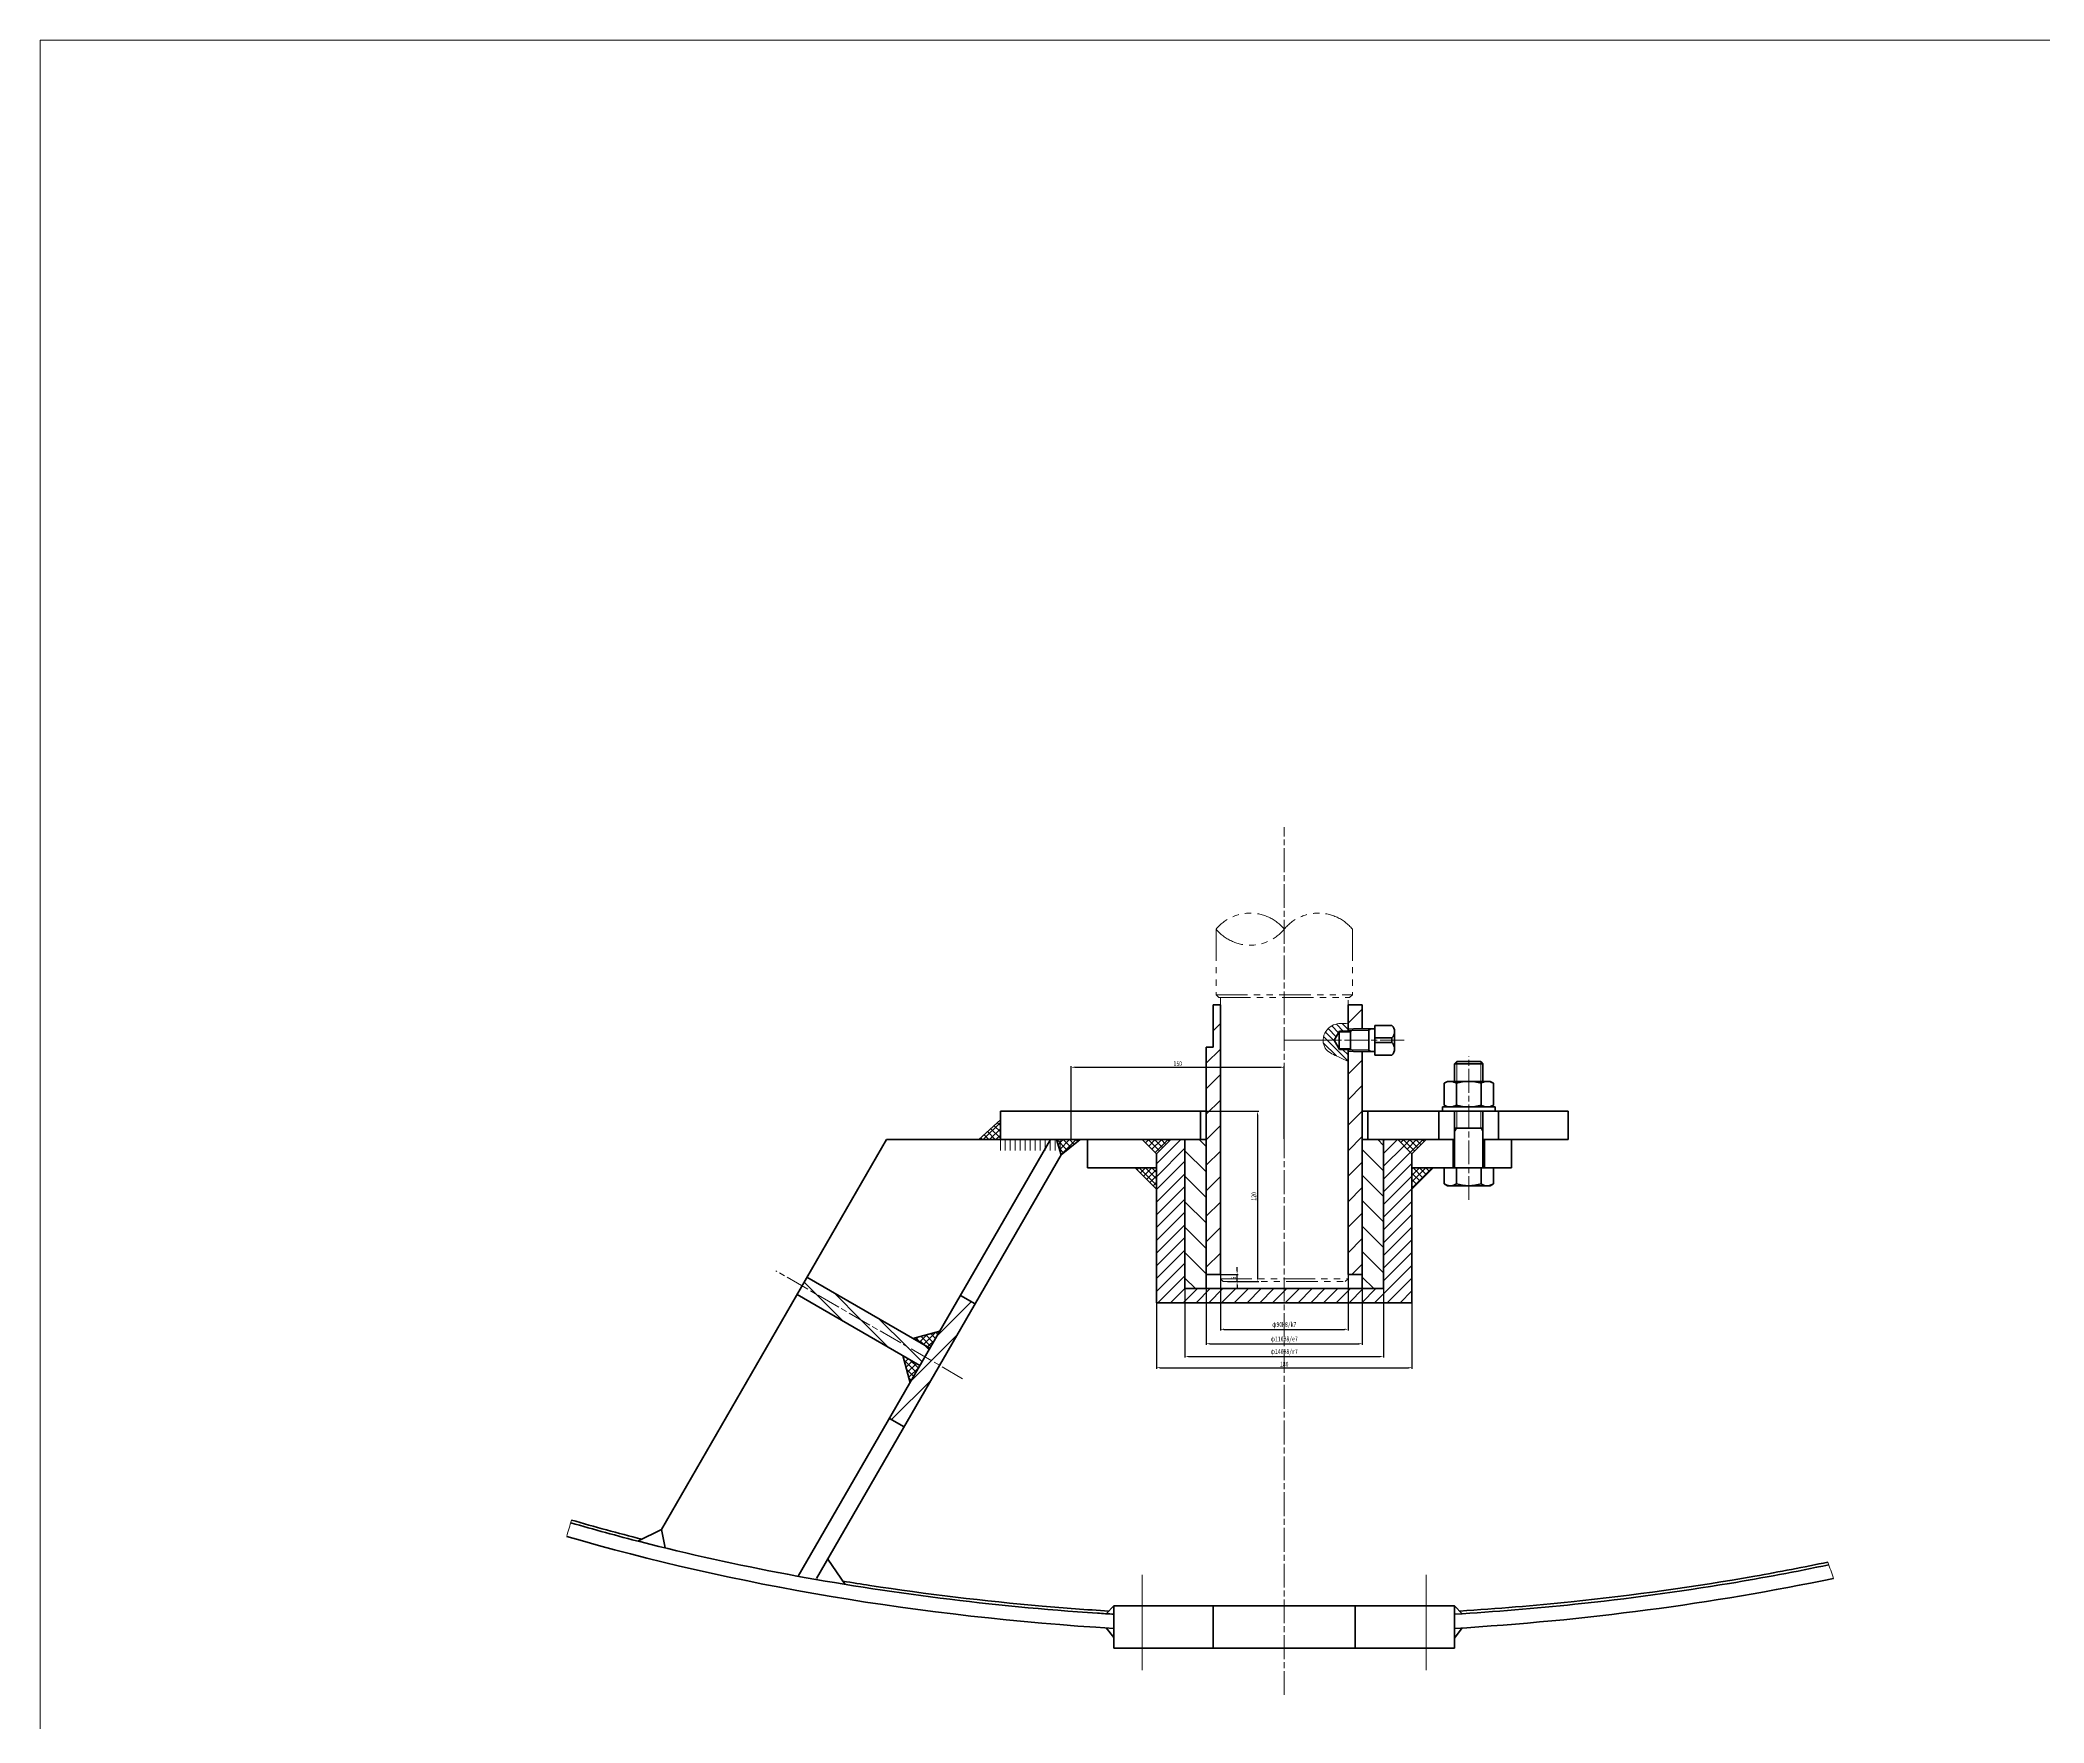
# Model space of a CAD drawing. Header units: millimetres. Extents: x 17368 to 100025, y -24769 to 12950.
# Drawn here: x 67260 to 68672, y -3453 to -2267 of the extents above; entities that cross this region are included whole.
import ezdxf

# ---------------------------------------------------------------- set-up
doc = ezdxf.new("R2010")
doc.units = ezdxf.units.MM
doc.header["$LTSCALE"] = 2.8
for name, pattern in [('ACAD_ISO04W100', [30, 24, -3, 0, -3]), ('AM_ISO08W050', [18, 12, -1.5, 3, -1.5]), ('AM_ISO08W050x2', [9, 6, -0.75, 1.5, -0.75]), ('PHANTOM2', [31.75, 15.875, -3.175, 3.175, -3.175, 3.175, -3.175])]:
    doc.linetypes.add(name, pattern=pattern)
doc.layers.get('0').update_dxf_attribs({"lineweight": 50})
doc.layers.get('Defpoints').update_dxf_attribs({"lineweight": 50})
for name, color, linetype, lineweight in [('AM_0N', 7, 'Continuous', 50), ('AM_4N', 3, 'Continuous', 15), ('AM_7N', 4, 'AM_ISO08W050', 15), ('red', 1, 'ACAD_ISO04W100', 15), ('双点划线', 4, 'PHANTOM2', 15), ('细实线', 5, 'Continuous', 15)]:
    doc.layers.add(name, color=color, linetype=linetype, lineweight=lineweight)
doc.layers.add('不可打印线2', color=2, linetype='Continuous', lineweight=15, plot=False)
doc.styles.add('仿宋体', font='', dxfattribs={"width": 0.7, "height": 3.5})
doc.styles.get('仿宋体').set_extended_font_data('FangSong_GB2312')
doc.dimstyles.new('ISO-25', dxfattribs={"dimtxt": 3.5, "dimasz": 2.5, "dimexe": 1.25, "dimexo": 0.625, "dimtad": 1, "dimdsep": 46, "dimtxsty": '仿宋体', "dimcen": 2.5, "dimadec": 0, "dimazin": 0, "dimtfac": 1, "dimtmove": 0, "dimatfit": 1, "dimfxl": 0, "dimarcsym": 0})

# ---------------------------------------------------------------- blocks, each defined once
blk = doc.blocks.new('*D1631')
at = {"layer": 'Defpoints', "color": 0, "lineweight": 15}
for p in [(68136.7, -2990.9), (67986.7, -3041.8), (68136.7, -3041.8)]:
    blk.add_point(p, dxfattribs=at)
at = {"layer": '不可打印线2', "color": 0, "lineweight": -2}
for p, q in [((67986.7, -3041.2), (67986.7, -2990.1)), ((67989.2, -2990.9), (68134.2, -2990.9)), ((68136.7, -3041.2), (68136.7, -2990.1))]:
    blk.add_line(p, q, dxfattribs=at)
at = {"layer": '不可打印线2', "color": 0, "lineweight": 15}
for points in [[(67989.2, -2990.4), (67989.2, -2991.3), (67986.7, -2990.9)], [(68134.2, -2990.4), (68134.2, -2991.3), (68136.7, -2990.9)]]:
    blk.add_solid(points, dxfattribs=at)
at = {"layer": '不可打印线2', "color": 0, "lineweight": 15, "insert": (68061.7, -2988.3), "char_height": 3.5, "attachment_point": 5, "style": '仿宋体'}
blk.add_mtext('150', dxfattribs=at)
blk = doc.blocks.new('*D1632')
at = {"layer": 'Defpoints', "color": 0, "lineweight": 15}
for p in [(68091.7, -3136.4), (68181.7, -3134.1), (68181.7, -3175.5)]:
    blk.add_point(p, dxfattribs=at)
at = {"layer": '不可打印线2', "color": 0, "lineweight": -2}
for p, q in [((68091.7, -3137.1), (68091.7, -3176.3)), ((68181.7, -3134.7), (68181.7, -3176.3)), ((68094.2, -3175.5), (68179.2, -3175.5))]:
    blk.add_line(p, q, dxfattribs=at)
at = {"layer": '不可打印线2', "color": 0, "lineweight": 15}
for points in [[(68094.2, -3175), (68094.2, -3175.9), (68091.7, -3175.5)], [(68179.2, -3175), (68179.2, -3175.9), (68181.7, -3175.5)]]:
    blk.add_solid(points, dxfattribs=at)
at = {"layer": '不可打印线2', "color": 0, "lineweight": 15, "insert": (68136.7, -3172.5), "char_height": 3.5, "attachment_point": 5, "style": '仿宋体'}
blk.add_mtext('φ90H8/k7', dxfattribs=at)
blk = doc.blocks.new('*D1633')
at = {"layer": 'Defpoints', "color": 0, "lineweight": 15}
for p in [(68191.7, -3131.8), (68081.7, -3136.5), (68191.7, -3185.6)]:
    blk.add_point(p, dxfattribs=at)
at = {"layer": '不可打印线2', "color": 0, "lineweight": -2}
for p, q in [((68191.7, -3132.4), (68191.7, -3186.4)), ((68081.7, -3137.1), (68081.7, -3186.4)), ((68084.2, -3185.6), (68189.2, -3185.6))]:
    blk.add_line(p, q, dxfattribs=at)
at = {"layer": '不可打印线2', "color": 0, "lineweight": 15}
for points in [[(68084.2, -3185.2), (68084.2, -3186.1), (68081.7, -3185.6)], [(68189.2, -3185.2), (68189.2, -3186.1), (68191.7, -3185.6)]]:
    blk.add_solid(points, dxfattribs=at)
at = {"layer": '不可打印线2', "color": 0, "lineweight": 15, "insert": (68136.7, -3182.7), "char_height": 3.5, "attachment_point": 5, "style": '仿宋体'}
blk.add_mtext('φ110H8/e7', dxfattribs=at)
blk = doc.blocks.new('*D1634')
at = {"layer": 'Defpoints', "color": 0, "lineweight": 15}
for p in [(68066.7, -3117.8), (68206.7, -3117.8), (68206.7, -3194.6)]:
    blk.add_point(p, dxfattribs=at)
at = {"layer": '不可打印线2', "color": 0, "lineweight": -2}
for p, q in [((68066.7, -3118.4), (68066.7, -3195.4)), ((68206.7, -3118.4), (68206.7, -3195.4)), ((68069.2, -3194.6), (68204.2, -3194.6))]:
    blk.add_line(p, q, dxfattribs=at)
at = {"layer": '不可打印线2', "color": 0, "lineweight": 15}
for points in [[(68069.2, -3194.2), (68069.2, -3195), (68066.7, -3194.6)], [(68204.2, -3194.2), (68204.2, -3195), (68206.7, -3194.6)]]:
    blk.add_solid(points, dxfattribs=at)
at = {"layer": '不可打印线2', "color": 0, "lineweight": 15, "insert": (68136.7, -3191.6), "char_height": 3.5, "attachment_point": 5, "style": '仿宋体'}
blk.add_mtext('φ140H8/r7', dxfattribs=at)
blk = doc.blocks.new('*D1635')
at = {"layer": 'Defpoints', "color": 0, "lineweight": 15}
for p in [(68046.7, -3141.9), (68226.7, -3141.9), (68226.7, -3202.5)]:
    blk.add_point(p, dxfattribs=at)
at = {"layer": '不可打印线2', "color": 0, "lineweight": -2}
for p, q in [((68046.7, -3142.5), (68046.7, -3203.3)), ((68226.7, -3142.5), (68226.7, -3203.3)), ((68049.2, -3202.5), (68224.2, -3202.5))]:
    blk.add_line(p, q, dxfattribs=at)
at = {"layer": '不可打印线2', "color": 0, "lineweight": 15}
for points in [[(68049.2, -3202.1), (68049.2, -3203), (68046.7, -3202.5)], [(68224.2, -3202.1), (68224.2, -3203), (68226.7, -3202.5)]]:
    blk.add_solid(points, dxfattribs=at)
at = {"layer": '不可打印线2', "color": 0, "lineweight": 15, "insert": (68136.7, -3200), "char_height": 3.5, "attachment_point": 5, "style": '仿宋体'}
blk.add_mtext('180', dxfattribs=at)
blk = doc.blocks.new('*D1647')
at = {"layer": 'Defpoints', "color": 0, "lineweight": 15}
for p in [(68091.7, -3136.8), (68096.2, -3141.8), (68103.5, -3136.8)]:
    blk.add_point(p, dxfattribs=at)
at = {"layer": '不可打印线2', "color": 0, "lineweight": -2}
for p, q in [((68103.5, -3134.3), (68103.5, -3131.8)), ((68092.3, -3136.8), (68104.3, -3136.8)), ((68096.8, -3141.8), (68104.3, -3141.8)), ((68103.5, -3141.8), (68103.5, -3136.8)), ((68103.5, -3144.3), (68103.5, -3146.8))]:
    blk.add_line(p, q, dxfattribs=at)
at = {"layer": '不可打印线2', "color": 0, "lineweight": 15}
for points in [[(68103.1, -3134.3), (68103.9, -3134.3), (68103.5, -3136.8)], [(68103.1, -3144.3), (68103.9, -3144.3), (68103.5, -3141.8)]]:
    blk.add_solid(points, dxfattribs=at)
at = {"layer": '不可打印线2', "color": 0, "lineweight": 15, "insert": (68101, -3139.3), "char_height": 3.5, "attachment_point": 5, "rotation": 90, "style": '仿宋体'}
blk.add_mtext('5', dxfattribs=at)
blk = doc.blocks.new('*D1648')
at = {"layer": 'Defpoints', "color": 0, "lineweight": 15}
for p in [(68075.9, -3021.8), (68103.5, -3141.8), (68117.9, -3141.8)]:
    blk.add_point(p, dxfattribs=at)
at = {"layer": '不可打印线2', "color": 0, "lineweight": -2}
for p, q in [((68076.5, -3021.8), (68118.7, -3021.8)), ((68117.9, -3024.3), (68117.9, -3139.3)), ((68104.2, -3141.8), (68118.7, -3141.8))]:
    blk.add_line(p, q, dxfattribs=at)
at = {"layer": '不可打印线2', "color": 0, "lineweight": 15}
for points in [[(68117.5, -3024.3), (68118.3, -3024.3), (68117.9, -3021.8)], [(68117.5, -3139.3), (68118.3, -3139.3), (68117.9, -3141.8)]]:
    blk.add_solid(points, dxfattribs=at)
at = {"layer": '不可打印线2', "color": 0, "lineweight": 15, "insert": (68115.3, -3081.8), "char_height": 3.5, "attachment_point": 5, "rotation": 90, "style": '仿宋体'}
blk.add_mtext('120', dxfattribs=at)

msp = doc.modelspace()

# ---------------------------------------------------------------- hatches: boundary and pattern name
at = {"layer": '细实线', "lineweight": 15}
h = msp.add_hatch(dxfattribs=at)
h.set_pattern_fill('ANSI31', color=256, scale=4, style=0)
h.paths.add_polyline_path([(68086.70342, -2976.81775), (68081.70342, -2976.81775), (68081.70342, -3136.81775), (68091.70342, -3136.81775), (68091.70342, -2946.81775), (68086.70342, -2946.81775)])
h.paths.add_polyline_path([(68191.70342, -2946.81775), (68181.70342, -2946.81775), (68181.70342, -2963.81777), (68185.41473, -2963.81777), (68191.70342, -2963.81777)])
h.paths.add_polyline_path([(68191.70342, -2979.81773), (68185.41473, -2979.81773), (68181.70342, -2979.81773), (68181.70342, -3136.81775), (68191.70342, -3136.81775)])
h.paths.add_polyline_path([(68181.70342, -2978.59083), (68181.70342, -2979.81773), (68185.41473, -2979.81773), (68184.18783, -2978.59083)])
h.paths.add_polyline_path([(68181.70342, -2963.81777), (68181.70342, -2965.04467), (68184.18783, -2965.04467), (68185.41473, -2963.81777)])
h = msp.add_hatch(dxfattribs=at)
h.set_pattern_fill('ANSI31', color=256, angle=90, style=0)
h.set_pattern_definition([(135, (2418.372, -2770.2278), (-2.24506403, -2.24506403), [])])
edge = h.paths.add_edge_path()
edge.add_line((68175.70342, -2965.31775), (68181.70342, -2965.31775))
edge.add_line((68181.70342, -2965.31775), (68181.70342, -2960.17245))
edge.add_spline(control_points=[(68181.70342, -2960.17245), (68178.15245, -2959.94896), (68170.74509, -2959.48275), (68164.48644, -2966.46365), (68164.03168, -2971.08694), (68164.03361, -2971.81775)], knot_values=[0, 0, 0, 0, 10.2996782482, 21.4852525421, 23.5919574597, 23.5919574597, 23.5919574597, 23.5919574597], degree=3, periodic=0)
edge.add_line((68164.03361, -2971.81775), (68165.59732, -2971.81775))
edge.add_line((68165.59732, -2971.81775), (68171.95064, -2971.81775))
edge.add_line((68171.95064, -2971.81775), (68175.70342, -2965.31775))
edge = h.paths.add_edge_path()
edge.add_line((68171.95065, -2971.81775), (68165.59732, -2971.81775))
edge.add_line((68165.59732, -2971.81775), (68164.03361, -2971.81775))
edge.add_spline(control_points=[(68164.03361, -2971.81775), (68164.0388, -2973.79211), (68165.5465, -2979.21229), (68173.55502, -2982.94753), (68179.12221, -2985.55056), (68181.70342, -2986.75745)], knot_values=[23.5919574597, 23.5919574597, 23.5919574597, 23.5919574597, 29.2834196898, 39.3292742338, 48.0133263468, 48.0133263468, 48.0133263468, 48.0133263468], degree=3, periodic=0)
edge.add_line((68181.70342, -2986.75745), (68181.70342, -2978.31775))
edge.add_line((68181.70342, -2978.31775), (68175.70342, -2978.31775))
edge.add_line((68175.70342, -2978.31775), (68171.95065, -2971.81775))
h = msp.add_hatch(dxfattribs=at)
h.set_pattern_fill('ANSI37', color=256, style=0)
h.paths.add_polyline_path([(67921.4615, -3041.81775), (67936.70343, -3041.81775), (67936.70343, -3027.7824)])
h = msp.add_hatch(dxfattribs=at)
h.set_pattern_fill('ANSI37', color=256, style=0)
h.set_pattern_definition([(45, (2418.372, -2770.2278), (-2.24506403, 2.24506403), []), (135, (2418.372, -2770.2278), (-2.24506403, -2.24506403), [])])
h.paths.add_polyline_path([(67976.36802, -3041.81775), (67979.6434, -3052.53318), (67992.96622, -3041.81775)])
h = msp.add_hatch(dxfattribs=at)
h.set_pattern_fill('ANSI31', color=256, scale=2, style=0)
h.paths.add_polyline_path([(68046.70342, -3156.81775), (68136.70342, -3156.81775), (68136.70342, -3146.81775), (68066.70342, -3146.81775), (68066.70342, -3041.81775), (68056.70342, -3041.81775), (68046.70342, -3051.81775)])
h.paths.add_polyline_path([(68206.70342, -3146.81775), (68136.70342, -3146.81775), (68136.70342, -3156.81775), (68226.70342, -3156.81775), (68226.70342, -3051.81775), (68216.70342, -3041.81775), (68206.70342, -3041.81775)])
h = msp.add_hatch(dxfattribs=at)
h.set_pattern_fill('ANSI31', color=256, scale=4, angle=90, style=0)
h.paths.add_polyline_path([(68066.70342, -3146.81775), (68081.70342, -3146.81775), (68081.70342, -3041.81775), (68066.70342, -3041.81775)])
h.paths.add_polyline_path([(68206.70342, -3041.81775), (68191.70342, -3041.81775), (68191.70342, -3146.81775), (68206.70342, -3146.81775)])

# ---------------------------------------------------------------- linework, layer by layer
for p, q in [((68086.70342, -2946.81775), (68091.70342, -2946.81775)), ((68086.70342, -2976.81775), (68086.70342, -2946.81775)), ((68091.70342, -2946.81775), (68091.70342, -3136.81775)), ((68181.70342, -2946.81775), (68191.70342, -2946.81775)), ((68181.70342, -2946.81775), (68181.70342, -2965.81775)), ((68191.70342, -2963.81777), (68191.70342, -2946.81775)), ((68200.41475, -2961.36775), (68212.52612, -2961.36775)), ((68200.41475, -2961.36775), (68200.41475, -2982.26775)), ((68081.70342, -3146.81775), (68081.70342, -2976.81775)), ((68081.70342, -2976.81775), (68086.70342, -2976.81775)), ((68171.95064, -2971.81775), (68175.70342, -2965.31775)), ((68171.95064, -2971.81775), (68175.70342, -2978.31775)), ((68175.41475, -2965.81775), (68183.41475, -2965.81775)), ((68175.41475, -2965.81775), (68175.41475, -2977.81775)), ((68175.41475, -2977.81775), (68183.41475, -2977.81775)), ((68175.70342, -2965.31775), (68181.70342, -2965.31775)), ((68175.70342, -2965.81775), (68175.70342, -2965.31775)), ((68175.70342, -2978.31775), (68175.70342, -2977.81775)), ((68175.70342, -2978.31775), (68181.70342, -2978.31775)), ((68181.70342, -3136.81775), (68181.70342, -2977.81775)), ((68183.41475, -2965.81775), (68183.41475, -2977.81775)), ((68200.41475, -2970.24693), (68200.41475, -2973.38857)), ((68200.41475, -2970.24693), (68212.52612, -2970.24693)), ((68200.41475, -2973.38857), (68212.52612, -2973.38857)), ((68212.52612, -2970.24693), (68212.52612, -2973.38857)), ((68214.41475, -2965.80734), (68214.41475, -2977.82819)), ((68191.70342, -3146.81775), (68191.70342, -2979.81773)), ((68200.41475, -2982.26775), (68212.52614, -2982.26775)), ((68285.20342, -3018.81775), (68248.20342, -3018.81775)), ((67936.70343, -3027.7824), (67921.4615, -3041.81775)), ((67936.70343, -3041.81775), (67936.70343, -3021.81775)), ((67936.70343, -3021.81775), (68081.70342, -3021.81775)), ((68077.70342, -3041.81775), (68077.70342, -3021.81775)), ((68336.70341, -3021.81775), (68191.70342, -3021.81775)), ((68195.70342, -3041.81775), (68195.70342, -3021.81775)), ((68336.70341, -3021.81775), (68336.70341, -3041.81775)), ((67856.5035, -3041.81775), (67697.94961, -3316.44113)), ((67971.97355, -3041.81775), (67794.35545, -3349.46132)), ((67856.5035, -3041.81775), (68048.70342, -3041.81775)), ((67976.36802, -3041.81775), (67979.6434, -3052.53318)), ((67979.6434, -3052.53318), (67992.96622, -3041.81775)), ((67998.13942, -3041.81775), (67998.13942, -3061.81775)), ((68046.70342, -3051.81775), (68036.70342, -3041.81775)), ((68046.70342, -3051.81775), (68056.70342, -3041.81775)), ((68048.70342, -3041.81775), (68081.70342, -3041.81775)), ((68066.70342, -3146.81775), (68066.70342, -3041.81775)), ((68224.70342, -3041.81775), (68191.70342, -3041.81775)), ((68206.70342, -3146.81775), (68206.70342, -3041.81775)), ((68226.70342, -3051.81775), (68216.70342, -3041.81775)), ((68256.7034, -3041.81775), (68224.70342, -3041.81775)), ((68226.70342, -3051.81775), (68236.70342, -3041.81775)), ((68336.70341, -3041.81775), (68276.7034, -3041.81775)), ((68296.70342, -3061.81775), (68296.70342, -3041.81775)), ((67979.6434, -3052.53318), (67807.27814, -3351.07857)), ((67998.13942, -3061.81775), (68046.70342, -3061.81775)), ((68046.70342, -3076.81775), (68031.70342, -3061.81775)), ((68046.70342, -3156.81775), (68046.70342, -3051.81775)), ((68226.70342, -3156.81775), (68226.70342, -3051.81775)), ((68226.70342, -3076.81775), (68241.70342, -3061.81775)), ((68296.70342, -3061.81775), (68226.70342, -3061.81775)), ((67887.08828, -3188.84335), (67800.48574, -3138.84335)), ((68066.70342, -3146.81775), (68206.70342, -3146.81775)), ((68081.70342, -3136.81775), (68091.70342, -3136.81775)), ((68181.70342, -3136.81775), (68191.70342, -3136.81775)), ((67880.08828, -3200.9677), (67793.48574, -3150.9677)), ((67918.98058, -3157.60426), (67908.58828, -3151.60426)), ((68046.70342, -3156.81775), (68226.70342, -3156.81775)), ((67894.08828, -3176.71899), (67874.96392, -3181.84335)), ((67873.08828, -3213.09206), (67867.96392, -3193.9677)), ((67868.98058, -3244.2068), (67858.58828, -3238.2068)), ((67681.44252, -3324.74638), (67697.94961, -3316.44113)), ((67697.94961, -3316.44113), (67700.50089, -3329.51156)), ((67815.21887, -3337.32481), (67827.30787, -3355.16721)), ((68016.70342, -3370.20531), (68011.20296, -3375.84514)), ((68016.70342, -3370.20531), (68016.70342, -3400.20531)), ((68016.70342, -3370.20531), (68256.70755, -3370.20531)), ((68086.70342, -3370.20531), (68086.70342, -3400.20531)), ((68186.70342, -3370.20531), (68186.70342, -3400.20531)), ((68256.70342, -3370.20531), (68256.70342, -3400.20531)), ((68256.70342, -3370.20531), (68262.13054, -3375.84967)), ((68011.16841, -3385.86304), (68016.70342, -3392.57074)), ((68262.00763, -3385.87763), (68256.70342, -3392.97535)), ((68016.70342, -3400.20531), (68256.70755, -3400.20531))]:
    msp.add_line(p, q)
at = {"extrusion": (1, -4.10464e-07, 0)}
for p, q in [((68248.20342, -3021.81775), (68248.20342, -3018.81775)), ((68285.20342, -3021.81775), (68285.20342, -3018.81775)), ((68245.70341, -3041.81775), (68245.70342, -3021.81775)), ((68287.70341, -3041.81775), (68287.70342, -3021.81775))]:
    msp.add_line(p, q, dxfattribs=at)
for centre, start, end in [((68208.25237, -2965.80734), 313.90959303, 46.09040697), ((68208.25237, -2977.82818), 313.90956002, 46.09037395)]:
    msp.add_arc(centre, 6.16238, start, end)
for start_param, end_param in [(1.0466534108, 1.4517031249), (1.6898895287, 1.9639029068)]:
    msp.add_ellipse((68136.70342, -2879.81775), major_axis=(-1010, 0), ratio=0.504950495, start_param=start_param, end_param=end_param)
for points, knots in [([(67634.02968, -3311.75225), (67650.28639, -3316.49758), (67666.81057, -3321.01364), (67717.07522, -3333.84214), (67751.53791, -3341.44491), (67821.95134, -3354.65692), (67857.90188, -3360.26613), (67930.83304, -3369.41771), (67967.81347, -3372.96006), (68008.94729, -3375.70434), (68012.82398, -3375.95136), (68016.70342, -3376.18695)], [1.04665325246, 1.04665325246, 1.04665325246, 1.04665325246, 1.10281085964, 1.10281085964, 1.21501831321, 1.21501831321, 1.32722576678, 1.32722576678, 1.43943322035, 1.43943322035, 1.45109861808, 1.45109861808, 1.45109861808, 1.45109861808]), ([(68256.70342, -3376.18686), (68285.15768, -3374.45862), (68313.46388, -3372.11586), (68378.30679, -3365.29916), (68414.66121, -3360.38876), (68474.00308, -3350.54295), (68497.36415, -3346.17431), (68520.36738, -3341.37485)], [1.69049406146, 1.69049406146, 1.69049406146, 1.69049406146, 1.77605558106, 1.77605558106, 1.88826303463, 1.88826303463, 1.96263426805, 1.96263426805, 1.96263426805, 1.96263426805]), ([(68260.31381, -3373.96021), (68286.66802, -3372.30894), (68312.89076, -3370.12991), (68382.74659, -3362.87651), (68425.98245, -3356.84084), (68485.56106, -3346.31294), (68502.73926, -3343.0069), (68519.72191, -3339.46598)], [1.69423908381, 1.69423908381, 1.69423908381, 1.69423908381, 1.77360357381, 1.77360357381, 1.90741248839, 1.90741248839, 1.96237894281, 1.96237894281, 1.96237894281, 1.96237894281]), ([(67825.71857, -3352.82153), (67832.59911, -3354.00895), (67838.70259, -3354.97799), (67884.65151, -3362.02971), (67925.24392, -3366.89011), (67981.81212, -3371.8109), (67997.40514, -3372.97685), (68013.04448, -3373.95696)], [1.25661141041, 1.25661141041, 1.25661141041, 1.25661141041, 1.2757420722, 1.2757420722, 1.4002074476, 1.4002074476, 1.44730478389, 1.44730478389, 1.44730478389, 1.44730478389])]:
    msp.add_open_spline(points, degree=3, knots=knots)
msp.add_open_spline([(67634.59012, -3309.83225), (67650.85438, -3314.57957), (67667.3876, -3319.09717), (67684.16301, -3323.37761)], degree=3)
at = {"layer": 'AM_0N'}
for p, q in [((68183.41475, -2965.81775), (68185.41473, -2963.81777)), ((68183.41475, -2977.81775), (68185.41473, -2979.81773))]:
    msp.add_line(p, q, dxfattribs=at)
at = {"layer": 'AM_0N', "extrusion": (-1.83691e-16, -1, 0)}
for p, q in [((68200.41475, -2963.81777), (68185.41473, -2963.81777)), ((68184.18783, -2965.04467), (68181.70342, -2965.04467))]:
    msp.add_line(p, q, dxfattribs=at)
at = {"layer": 'AM_0N', "extrusion": (1, -1.83691e-16, 0)}
msp.add_line((68196.41475, -2963.81746), (68196.41475, -2979.81746), dxfattribs=at)
at = {"layer": 'AM_0N', "extrusion": (-1.83691e-16, 1, 0)}
for p, q in [((68184.18783, -2978.59083), (68181.70342, -2978.59083)), ((68200.41475, -2979.81773), (68185.41473, -2979.81773))]:
    msp.add_line(p, q, dxfattribs=at)
at = {"layer": 'AM_0N', "extrusion": (-0.707107, 0.707107, 0)}
msp.add_line((68258.23703, -2986.81775), (68256.7034, -2988.35137), dxfattribs=at)
at = {"layer": 'AM_0N', "extrusion": (-1, 6.12303e-17, 0)}
for p, q in [((68256.7034, -3000.81775), (68256.7034, -2988.35137)), ((68276.7034, -3000.81775), (68276.7034, -2988.35137)), ((68249.37842, -3017.47541), (68249.37842, -3002.16009)), ((68258.03868, -3017.47541), (68258.03868, -3002.16009)), ((68275.36817, -3017.47541), (68275.36817, -3002.16009)), ((68284.02842, -3017.47541), (68284.02842, -3002.16009)), ((68256.7034, -3061.81775), (68256.7034, -3021.81775)), ((68276.7034, -3061.81775), (68276.7034, -3021.81775)), ((68255.7034, -3061.81775), (68255.7034, -3041.81775)), ((68277.7034, -3061.81775), (68277.7034, -3041.81775)), ((68249.3784, -3072.97541), (68249.3784, -3061.81775)), ((68258.03866, -3072.97541), (68258.03866, -3061.81775)), ((68275.36815, -3072.97541), (68275.36815, -3061.81775)), ((68284.0284, -3072.97541), (68284.0284, -3061.81775))]:
    msp.add_line(p, q, dxfattribs=at)
at = {"layer": 'AM_0N', "extrusion": (-6.12303e-17, 1, 0)}
for p, q in [((68256.7034, -2988.35137), (68276.7034, -2988.35137)), ((68258.23703, -2986.81775), (68275.16978, -2986.81775))]:
    msp.add_line(p, q, dxfattribs=at)
at = {"layer": 'AM_0N', "extrusion": (0.707107, 0.707107, 0)}
msp.add_line((68276.7034, -2988.35137), (68275.16978, -2986.81775), dxfattribs=at)
at = {"layer": 'AM_0N', "extrusion": (0.5, -0.866025, 0)}
msp.add_line((68249.37842, -3002.16009), (68251.70342, -3000.81775), dxfattribs=at)
at = {"layer": 'AM_0N', "extrusion": (6.12303e-17, 1, 0)}
for p, q in [((68251.70342, -3000.81775), (68281.70342, -3000.81775)), ((68251.70342, -3018.81775), (68281.70342, -3018.81775)), ((68276.70341, -3033.87505), (68256.70341, -3033.87505)), ((68251.7034, -3074.31775), (68281.7034, -3074.31775))]:
    msp.add_line(p, q, dxfattribs=at)
at = {"layer": 'AM_0N', "extrusion": (6.12303e-17, -1, 0)}
msp.add_line((68251.70342, -3000.81775), (68281.70342, -3000.81775), dxfattribs=at)
at = {"layer": 'AM_0N', "extrusion": (-0.5, -0.866025, 0)}
msp.add_line((68284.02842, -3002.16009), (68281.70342, -3000.81775), dxfattribs=at)
at = {"layer": 'AM_0N', "extrusion": (0.5, 0.866025, 0)}
for p, q in [((68249.37842, -3017.47541), (68251.70342, -3018.81775)), ((68249.3784, -3072.97541), (68251.7034, -3074.31775))]:
    msp.add_line(p, q, dxfattribs=at)
at = {"layer": 'AM_0N', "extrusion": (-0.5, 0.866025, 0)}
for p, q in [((68284.02842, -3017.47541), (68281.70342, -3018.81775)), ((68284.0284, -3072.97541), (68281.7034, -3074.31775))]:
    msp.add_line(p, q, dxfattribs=at)
at = {"layer": 'AM_0N'}
for centre, radius, start, end in [((68253.70855, -3008.473), 7.65525, 55.55312762, 115.55312762), ((68266.70342, -3029.45421), 28.63646, 72.38752601, 107.61247399), ((68279.6983, -3008.473), 7.65525, 64.44687238, 124.44687238), ((68253.70855, -3011.1625), 7.65525, 244.44687238, 304.44687238), ((68266.70342, -2990.18129), 28.63646, 252.38752601, 287.61247399), ((68279.6983, -3011.1625), 7.65525, 235.55312762, 295.55312762), ((68253.70853, -3066.6625), 7.65525, 244.44687238, 304.44687238), ((68266.7034, -3045.68129), 28.63646, 252.38752601, 287.61247399), ((68279.69828, -3066.6625), 7.65525, 235.55312762, 295.55312762)]:
    msp.add_arc(centre, radius, start, end, dxfattribs=at)
at = {"layer": 'AM_4N', "lineweight": 15, "extrusion": (-1.83691e-16, -1, 0)}
for p, q in [((68185.41473, -2963.81777), (68181.70342, -2963.81777)), ((68196.41475, -2965.04467), (68184.18783, -2965.04467))]:
    msp.add_line(p, q, dxfattribs=at)
at = {"layer": 'AM_4N', "lineweight": 15}
for p, q in [((68196.41475, -2965.04436), (68198.41475, -2963.81746)), ((68196.41475, -2978.59056), (68198.41475, -2979.81746))]:
    msp.add_line(p, q, dxfattribs=at)
at = {"layer": 'AM_4N', "lineweight": 15, "extrusion": (-1.83691e-16, 1, 0)}
for p, q in [((68196.41475, -2978.59083), (68184.18783, -2978.59083)), ((68185.41473, -2979.81773), (68181.70342, -2979.81773))]:
    msp.add_line(p, q, dxfattribs=at)
at = {"layer": 'AM_4N', "extrusion": (-1, 6.12303e-17, 0)}
for p, q in [((68258.23703, -3000.81775), (68258.23703, -2986.81775)), ((68275.16978, -3000.81775), (68275.16978, -2986.81775)), ((68258.23703, -3033.87505), (68258.23703, -3021.81775)), ((68275.16978, -3033.87505), (68275.16978, -3021.81775))]:
    msp.add_line(p, q, dxfattribs=at)
at = {"layer": 'AM_4N', "extrusion": (0.852394, -0.522901, 0)}
msp.add_line((68258.23704, -3033.87505), (68256.70341, -3036.37505), dxfattribs=at)
at = {"layer": 'AM_4N', "extrusion": (0.852394, 0.522901, 0)}
msp.add_line((68275.16979, -3033.87505), (68276.70341, -3036.37505), dxfattribs=at)
at = {"layer": 'AM_4N', "lineweight": 15}
msp.add_spline([(68181.70342, -2960.17245), (68171.44294, -2961.07013), (68164.25299, -2969.63877), (68165.60713, -2977.31847), (68173.83621, -2983.08053), (68181.70342, -2986.75745)], degree=3, dxfattribs=at)
at = {"layer": 'AM_7N', "linetype": 'AM_ISO08W050x2'}
for p, q in [((68136.70342, -3433.00145), (68136.70342, -2821.68985)), ((67910.1577, -3210.24539), (67778.58519, -3134.28196))]:
    msp.add_line(p, q, dxfattribs=at)
at = {"layer": 'AM_7N', "linetype": 'AM_ISO08W050x2', "lineweight": 15}
msp.add_line((68221.14962, -2971.81777), (68165.59732, -2971.81775), dxfattribs=at)
at = {"layer": 'AM_7N', "linetype": 'AM_ISO08W050x2', "extrusion": (1, -4.10464e-07, 0)}
msp.add_line((68266.70339, -3084.37505), (68266.70344, -2983.37505), dxfattribs=at)
at = {"layer": 'red'}
for p, q in [((68036.70342, -3348.3675), (68036.70342, -3420.02871)), ((68236.70342, -3348.3675), (68236.70342, -3420.02871))]:
    msp.add_line(p, q, dxfattribs=at)
at = {"layer": '不可打印线2', "lineweight": 15}
msp.add_line((68165.59732, -2971.81775), (68136.70342, -2971.81775), dxfattribs=at)
msp.add_lwpolyline([(67260.2214, -2267.222), (70083.55184, -2267.222), (70083.55184, -4244.13925), (67260.2214, -4244.13925)], close=True, dxfattribs=at)
for points in [[(67634.59012, -3309.83225), (67631.22754, -3321.35188)], [(68519.72191, -3339.46598), (68523.5939, -3350.91674)]]:
    msp.add_spline(points, degree=3, dxfattribs=at)
at = {"layer": '双点划线', "ltscale": 0.5}
for p, q in [((68088.70342, -2893.56775), (68088.70342, -2939.81775)), ((68184.70342, -2893.56775), (68184.70342, -2939.81775)), ((68090.70342, -2941.81775), (68088.70342, -2939.81775)), ((68088.70342, -2939.81775), (68184.70342, -2939.81775)), ((68090.70342, -2941.81775), (68182.70342, -2941.81775)), ((68091.70342, -3136.81775), (68091.70342, -2941.81775)), ((68181.70342, -2965.81775), (68181.70342, -2941.81775)), ((68182.70342, -2941.81775), (68184.70342, -2939.81775)), ((68091.70342, -3139.81775), (68181.70342, -3139.81775)), ((68093.70342, -3141.81775), (68091.70342, -3139.81775)), ((68093.70342, -3141.81775), (68179.70342, -3141.81775)), ((68181.70342, -3139.81775), (68179.70342, -3141.81775))]:
    msp.add_line(p, q, dxfattribs=at)
for centre, start, end in [((68112.70342, -2913.37649), 39.53504704, 140.46495296), ((68112.70342, -2873.75901), 219.53504704, 320.46495296), ((68160.70342, -2913.37649), 39.53504704, 140.46495296)]:
    msp.add_arc(centre, 31.11891, start, end, dxfattribs=at)
at = {"layer": '细实线', "lineweight": 15}
for p, q in [((67936.70343, -3041.81775), (67936.70343, -3049.46035)), ((67940.05682, -3041.81775), (67940.05682, -3049.46035)), ((67943.58792, -3041.81775), (67943.58792, -3049.46035)), ((67947.11902, -3041.81775), (67947.11902, -3049.46035)), ((67950.65012, -3041.81775), (67950.65012, -3049.46035)), ((67954.18122, -3041.81775), (67954.18122, -3049.46035)), ((67957.71232, -3041.81775), (67957.71232, -3049.46035)), ((67961.24342, -3041.81775), (67961.24342, -3049.46035)), ((67964.77452, -3041.81775), (67964.77452, -3049.46035)), ((67968.30562, -3041.81775), (67968.30562, -3049.46035)), ((67971.83672, -3041.81775), (67971.83672, -3049.46035)), ((67975.36782, -3041.81775), (67975.36782, -3049.46035)), ((67978.89892, -3041.81775), (67978.89892, -3049.46035)), ((68036.80643, -3041.92076), (68036.90945, -3041.81775)), ((68039.0515, -3044.16583), (68041.39958, -3041.81775)), ((68048.80749, -3049.71368), (68040.91155, -3041.81775)), ((68041.29656, -3046.41089), (68045.8897, -3041.81775)), ((68043.54163, -3048.65596), (68050.37983, -3041.81775)), ((68051.05255, -3047.46862), (68045.40168, -3041.81775)), ((68045.78669, -3050.90102), (68054.86996, -3041.81775)), ((68053.29762, -3045.22356), (68049.89181, -3041.81775)), ((68055.54268, -3042.97849), (68054.38194, -3041.81775)), ((68218.85406, -3043.96839), (68221.0047, -3041.81775)), ((68228.61005, -3049.91112), (68220.51668, -3041.81775)), ((68221.09912, -3046.21345), (68225.49483, -3041.81775)), ((68223.34419, -3048.45852), (68229.98495, -3041.81775)), ((68230.85511, -3047.66606), (68225.0068, -3041.81775)), ((68225.58925, -3050.70358), (68234.47508, -3041.81775)), ((68233.10018, -3045.42099), (68229.49693, -3041.81775)), ((68235.34524, -3043.17593), (68233.98706, -3041.81775)), ((68033.03175, -3063.14608), (68034.36009, -3061.81775)), ((68046.70342, -3074.04051), (68034.48066, -3061.81775)), ((68035.27682, -3065.39115), (68038.85022, -3061.81775)), ((68037.52188, -3067.63621), (68043.34034, -3061.81775)), ((68046.70342, -3069.55039), (68038.97079, -3061.81775)), ((68039.76695, -3069.88128), (68046.70342, -3062.9448)), ((68046.70342, -3065.06026), (68043.46091, -3061.81775)), ((68226.70342, -3062.54992), (68227.4356, -3061.81775)), ((68226.70342, -3067.04005), (68231.92572, -3061.81775)), ((68226.70342, -3071.53018), (68236.41585, -3061.81775)), ((68226.70342, -3076.02031), (68240.90598, -3061.81775)), ((68234.62979, -3068.89138), (68227.55616, -3061.81775)), ((68236.87486, -3066.64631), (68232.04629, -3061.81775)), ((68239.11992, -3064.40125), (68236.53642, -3061.81775)), ((68241.36498, -3062.15619), (68241.02655, -3061.81775)), ((68042.01201, -3072.12634), (68046.70342, -3067.43493)), ((68044.25707, -3074.3714), (68046.70342, -3071.92506)), ((68046.50214, -3076.61647), (68046.70342, -3076.41519)), ((68232.38473, -3071.13644), (68226.70342, -3065.45513)), ((68230.13966, -3073.38151), (68226.70342, -3069.94526)), ((68227.8946, -3075.62657), (68226.70342, -3074.43539)), ((67806.77687, -3150.55844), (67798.50043, -3142.282)), ((67794.02996, -3151.28191), (67793.56993, -3150.82188)), ((67825.90123, -3169.6828), (67806.77687, -3150.55844)), ((67838.64814, -3168.95933), (67819.52379, -3149.83497)), ((67892.11898, -3180.12993), (67916.23171, -3156.01719)), ((67857.7725, -3188.08368), (67838.64814, -3168.95933)), ((67870.51941, -3187.36021), (67851.39506, -3168.23586)), ((67881.56652, -3198.40732), (67870.51941, -3187.36021)), ((67876.85826, -3182.93705), (67879.04566, -3180.74965)), ((67881.18662, -3185.43602), (67877.03816, -3181.28756)), ((67879.70489, -3184.58055), (67885.17929, -3179.10615)), ((67886.49702, -3189.86744), (67880.53428, -3183.90469)), ((67887.81879, -3187.57807), (67880.57941, -3180.33868)), ((67882.55152, -3186.22405), (67891.31292, -3177.46265)), ((67889.46229, -3184.73144), (67884.12066, -3179.38981)), ((67885.39815, -3187.86755), (67890.73001, -3182.53568)), ((67891.10579, -3181.88481), (67887.66191, -3178.44093)), ((67888.16905, -3197.55024), (67906.5027, -3179.21659)), ((67892.74929, -3179.03819), (67891.20316, -3177.49206)), ((67868.30664, -3195.24675), (67868.99208, -3194.56131)), ((67877.31428, -3205.77241), (67868.86228, -3197.3204)), ((67869.25552, -3198.788), (67871.83871, -3196.20481)), ((67870.20439, -3202.32925), (67874.68533, -3197.84831)), ((67875.67078, -3208.61903), (67870.50578, -3203.45403)), ((67871.15327, -3205.8705), (67877.53196, -3199.49181)), ((67872.10214, -3209.41176), (67879.46275, -3202.05115)), ((67878.95778, -3202.92578), (67872.78065, -3196.74864)), ((67873.71809, -3212.0012), (67888.16905, -3197.55024)), ((67860.10639, -3239.08328), (67888.10181, -3211.08786)), ((67874.02728, -3211.46566), (67872.14928, -3209.58766)), ((67873.05102, -3212.95301), (67873.32913, -3212.6749)), ((67868.64627, -3244.01378), (67869.70092, -3242.95913))]:
    msp.add_line(p, q, dxfattribs=at)

# ---------------------------------------------------------------- dimensions: what is measured, and where the dimension line sits
at = {"layer": '不可打印线2', "lineweight": 15}
for base, p1, p2, text, picture, middle in [((68136.70342, -2990.86575), (67986.70342, -3041.81775), (68136.70342, -3041.81775), '150', '*D1631', (68061.70342, -2988.31575)), ((68191.70342, -3185.64575), (68081.70342, -3136.49115), (68191.70342, -3131.7525), 'φ110H8/e7', '*D1633', (68136.70342, -3182.67953))]:
    dim = msp.add_linear_dim(base=base, p1=p1, p2=p2, text=text, dimstyle='ISO-25', override={"dimexe": 0.8, "dimgap": 0.8}, dxfattribs=at)
    dim.commit()
    dim.dimension.update_dxf_attribs({"geometry": picture, "text_midpoint": middle})
dim = msp.add_linear_dim(base=(68117.8782, -3141.81775), p1=(68075.8651, -3021.81775), p2=(68103.5251, -3141.81775), angle=90, text='120', dimstyle='ISO-25', override={"dimexe": 0.8, "dimgap": 0.8}, dxfattribs=at)
dim.commit()
dim.dimension.update_dxf_attribs({"geometry": '*D1648', "text_midpoint": (68115.3282, -3081.81775)})
for base, p1, p2, text, picture, middle in [((68206.70342, -3194.57222), (68066.70342, -3117.75895), (68206.70342, -3117.75895), 'φ140H8/r7', '*D1634', (68136.70342, -3194.57222)), ((68181.70342, -3175.4628), (68091.70342, -3136.4445), (68181.70342, -3134.0941), 'φ90H8/k7', '*D1632', (68136.70342, -3175.4628))]:
    dim = msp.add_linear_dim(base=base, p1=p1, p2=p2, text=text, dimstyle='ISO-25', override={"dimexe": 0.8, "dimgap": 0.8}, dxfattribs=at)
    dim.commit()
    dim.dimension.update_dxf_attribs({"geometry": picture, "text_midpoint": middle, "dimtype": 160})
dim = msp.add_linear_dim(base=(68103.5251, -3136.81775), p1=(68096.2037, -3141.81775), p2=(68091.70342, -3136.81775), angle=90, dimstyle='ISO-25', override={"dimexe": 0.8, "dimgap": 0.8}, dxfattribs=at)
dim.commit()
dim.dimension.update_dxf_attribs({"geometry": '*D1647', "text_midpoint": (68100.9751, -3139.31775)})
dim = msp.add_linear_dim(base=(68226.70342, -3202.5412), p1=(68046.70342, -3141.85795), p2=(68226.70342, -3141.85795), dimstyle='ISO-25', override={"dimexe": 0.8, "dimgap": 0.8}, dxfattribs=at)
dim.commit()
dim.dimension.update_dxf_attribs({"geometry": '*D1635', "text_midpoint": (68136.70342, -3202.5412), "dimtype": 160})

doc.saveas('drawing.dxf')
